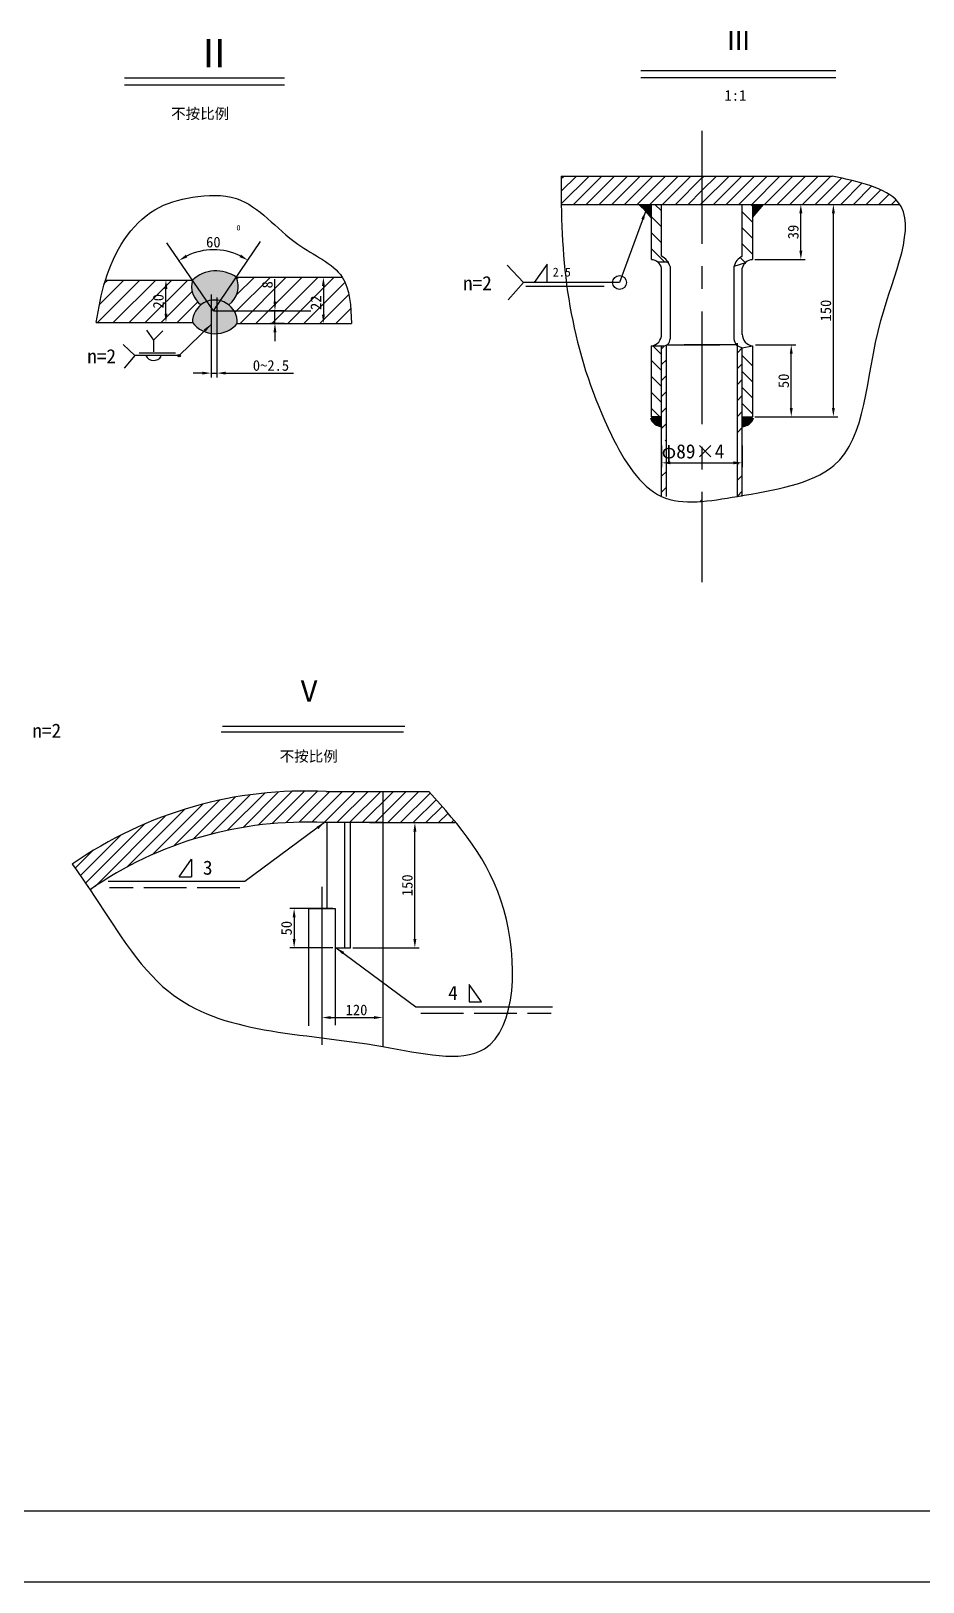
# Model space of a CAD drawing. Header units: millimetres. Extents: x -529 to 700, y -1082 to -202.
# Drawn here: x -255.3 to -4.3, y -1082.4 to -645.9 of the extents above; entities that cross this region are included whole.
import ezdxf

# ---------------------------------------------------------------- set-up
doc = ezdxf.new("R2010")
doc.units = ezdxf.units.MM
doc.linetypes.add('ACAD_ISO02W100', pattern=[15, 12, -3])
doc.linetypes.add('CENTER', pattern=[50.800000000000004, 31.75, -6.35, 6.35, -6.35])
doc.layers.get('0').update_dxf_attribs({"lineweight": 30})
for name, color, linetype in [('Defpoints1', 7, 'Continuous'), ('中心线', 10, 'CENTER'), ('剖面线', 180, 'Continuous'), ('定义点0', 7, 'Continuous'), ('尺寸线', 160, 'Continuous')]:
    doc.layers.add(name, color=color, linetype=linetype)
doc.layers.add('实线层', color=7, linetype='Continuous', lineweight=30)
doc.dimstyles.new('ISO-25', dxfattribs={"dimtxt": 2.5, "dimasz": 2.5, "dimexe": 1.25, "dimexo": 0.625, "dimtad": 1, "dimdsep": 46, "dimtxsty": 'Standard', "dimcen": 2.5, "dimadec": 0, "dimazin": 0, "dimtfac": 1, "dimtmove": 0, "dimatfit": 3, "dimfxl": 0, "dimarcsym": 0})
pattern_1 = [(45, (-599.5094098974523, 0.2629998708265463), (-1.789576225590127, 1.789576225590127), [])]
pattern_2 = [(45, (-599.5094098974523, 0.2629998708265463), (-2.245064030267288, 2.245064030267288), [])]

# ---------------------------------------------------------------- blocks, each defined once
blk = doc.blocks.new('*D2')
at = {"layer": 'Defpoints', "color": 0}
for p in [(-186.6179010228375, -728.182224369803), (-183.4929010228375, -724.5965845132786), (-183.3093893729964, -728.182224369803)]:
    blk.add_point(p, dxfattribs=at)
at = {"layer": '尺寸线', "color": 0, "lineweight": -2}
for p, q in [((-186.6179010228375, -722.0965845132786), (-186.6179010228375, -715.6799178466119)), ((-184.1179010228375, -724.5965845132786), (-187.8679010228375, -724.5965845132786)), ((-183.9343893729964, -728.182224369803), (-187.8679010228375, -728.182224369803)), ((-186.6179010228375, -728.182224369803), (-186.6179010228375, -724.5965845132786)), ((-186.6179010228375, -730.682224369803), (-186.6179010228375, -733.182224369803))]:
    blk.add_line(p, q, dxfattribs=at)
at = {"layer": '尺寸线', "color": 0}
for points in [[(-187.0345676895041, -722.0965845132786), (-186.2012343561708, -722.0965845132786), (-186.6179010228375, -724.5965845132786)], [(-187.0345676895041, -730.682224369803), (-186.2012343561708, -730.682224369803), (-186.6179010228375, -728.182224369803)]]:
    blk.add_solid(points, dxfattribs=at)
at = {"layer": '尺寸线', "color": 0, "lineweight": -3, "insert": (-188.7429010228374, -717.3049178466119), "char_height": 3, "attachment_point": 5, "rotation": 90}
blk.add_mtext('8', dxfattribs=at)
blk = doc.blocks.new('*D3')
at = {"layer": 'Defpoints', "color": 0}
for p in [(-218.5732257855644, -715.962109565837), (-217.2886524810564, -715.962109565837), (-219.4882110955129, -727.9188480026717)]:
    blk.add_point(p, dxfattribs=at)
at = {"layer": '尺寸线', "color": 0, "lineweight": -2}
for p, q in [((-217.9482257855644, -715.962109565837), (-216.0386524810564, -715.962109565837)), ((-217.2886524810564, -725.4188480026717), (-217.2886524810564, -718.462109565837)), ((-218.8632110955129, -727.9188480026717), (-216.0386524810564, -727.9188480026717))]:
    blk.add_line(p, q, dxfattribs=at)
at = {"layer": '尺寸线', "color": 0}
for points in [[(-217.705319147723, -718.462109565837), (-216.8719858143897, -718.462109565837), (-217.2886524810564, -715.962109565837)], [(-217.705319147723, -725.4188480026717), (-216.8719858143897, -725.4188480026717), (-217.2886524810564, -727.9188480026717)]]:
    blk.add_solid(points, dxfattribs=at)
at = {"layer": '尺寸线', "color": 0, "lineweight": -3, "insert": (-219.4136524810563, -721.9404787842543), "char_height": 3, "attachment_point": 5, "rotation": 90}
blk.add_mtext('20', dxfattribs=at)
blk = doc.blocks.new('*D4')
at = {"layer": 'Defpoints', "color": 0}
for p in [(-173.7668495362951, -715.1556239360327), (-173.5833378864539, -728.1822243698031), (-172.9786056774241, -728.1822243698031)]:
    blk.add_point(p, dxfattribs=at)
at = {"layer": '尺寸线', "color": 0, "lineweight": -2}
for p, q in [((-173.1418495362951, -715.1556239360327), (-171.7286056774241, -715.1556239360327)), ((-172.9786056774241, -717.6556239360327), (-172.9786056774241, -725.6822243698031)), ((-172.9583378864539, -728.1822243698031), (-171.7286056774241, -728.1822243698031))]:
    blk.add_line(p, q, dxfattribs=at)
at = {"layer": '尺寸线', "color": 0}
for points in [[(-173.3952723440907, -717.6556239360327), (-172.5619390107574, -717.6556239360327), (-172.9786056774241, -715.1556239360327)], [(-173.3952723440907, -725.6822243698031), (-172.5619390107574, -725.6822243698031), (-172.9786056774241, -728.1822243698031)]]:
    blk.add_solid(points, dxfattribs=at)
at = {"layer": '尺寸线', "color": 0, "lineweight": -3, "insert": (-175.103605677424, -722.3517160506716), "char_height": 3, "attachment_point": 5, "rotation": 90}
blk.add_mtext('22', dxfattribs=at)
blk = doc.blocks.new('*D5')
at = {"layer": 'Defpoints', "color": 0}
for p in [(-217.0753062233248, -705.5271073015165), (-190.6498059003638, -705.1603863590389), (-200.520761388343, -707.77002326938), (-203.8625540007495, -724.5965845132787), (-203.8625540007495, -724.5965845132787)]:
    blk.add_point(p, dxfattribs=at)
at = {"layer": '尺寸线', "color": 0, "lineweight": -2}
blk.add_arc((-203.8625540007495, -724.5965845132787), 17.15519574819848, 64.149123787816, 116.3600658154438, dxfattribs=at)
at = {"layer": '尺寸线', "color": 0}
for points in [[(-211.2679297485503, -709.5840308841204), (-211.6913617842701, -708.8662915473338), (-213.6328637767695, -710.4954573228865)], [(-196.1738491979051, -708.7973387540507), (-196.5908860218206, -709.5188127535426), (-194.2179456113869, -710.409186225543)]]:
    blk.add_solid(points, dxfattribs=at)
at = {"layer": '尺寸线', "color": 0, "lineweight": -3, "insert": (-203.9482256069349, -705.3165791070361), "char_height": 3, "attachment_point": 5, "rotation": 0.2545948016297699}
blk.add_mtext('60', dxfattribs=at)
blk = doc.blocks.new('*D6')
at = {"layer": 'Defpoints', "color": 0}
for p in [(-204.5965964779244, -733.5812417054441), (-202.9450039959237, -733.5812417054441), (-202.9450039959237, -742.1624281518975)]:
    blk.add_point(p, dxfattribs=at)
at = {"layer": '尺寸线', "color": 0, "lineweight": -2}
for p, q in [((-204.5965964779244, -734.2062417054441), (-204.5965964779244, -743.4124281518975)), ((-202.9450039959237, -734.2062417054441), (-202.9450039959237, -743.4124281518975)), ((-207.0965964779244, -742.1624281518975), (-209.5965964779244, -742.1624281518975)), ((-204.5965964779244, -742.1624281518975), (-202.9450039959237, -742.1624281518975)), ((-200.4450039959237, -742.1624281518975), (-181.3616706625903, -742.1624281518975))]:
    blk.add_line(p, q, dxfattribs=at)
at = {"layer": '尺寸线', "color": 0}
for points in [[(-207.0965964779244, -741.7457614852309), (-207.0965964779244, -742.5790948185642), (-204.5965964779244, -742.1624281518975)], [(-200.4450039959237, -741.7457614852309), (-200.4450039959237, -742.5790948185642), (-202.9450039959237, -742.1624281518975)]]:
    blk.add_solid(points, dxfattribs=at)
at = {"layer": '尺寸线', "color": 0, "lineweight": -3, "insert": (-187.7366706625903, -740.0374281518975), "char_height": 3, "attachment_point": 5}
blk.add_mtext('0~2.5', dxfattribs=at)
blk = doc.blocks.new('*D7')
at = {"layer": 'Defpoints', "color": 0}
for p in [(-52.20485442075727, -694.6701544665455), (-38.63681075544807, -694.6701544665455), (-52.20485442075727, -710.2139144344305)]:
    blk.add_point(p, dxfattribs=at)
at = {"layer": '尺寸线', "color": 0, "lineweight": -2}
for p, q in [((-51.57985442075727, -694.6701544665455), (-37.38681075544807, -694.6701544665455)), ((-38.63681075544807, -707.7139144344305), (-38.63681075544807, -697.1701544665455)), ((-51.57985442075727, -710.2139144344305), (-37.38681075544807, -710.2139144344305))]:
    blk.add_line(p, q, dxfattribs=at)
at = {"layer": '尺寸线', "color": 0}
for points in [[(-39.05347742211473, -697.1701544665455), (-38.2201440887814, -697.1701544665455), (-38.63681075544807, -694.6701544665455)], [(-39.05347742211473, -707.7139144344305), (-38.2201440887814, -707.7139144344305), (-38.63681075544807, -710.2139144344305)]]:
    blk.add_solid(points, dxfattribs=at)
at = {"layer": '尺寸线', "color": 0, "lineweight": -3, "insert": (-40.76181075544795, -702.442034450488), "char_height": 3, "attachment_point": 5, "rotation": 90}
blk.add_mtext('39', dxfattribs=at)
blk = doc.blocks.new('*D8')
at = {"layer": 'Defpoints', "color": 0}
for p in [(-51.98096190318461, -734.23381004849), (-41.34156504551103, -734.23381004849), (-52.20485442075727, -754.4538466507188)]:
    blk.add_point(p, dxfattribs=at)
at = {"layer": '尺寸线', "color": 0, "lineweight": -2}
for p, q in [((-51.35596190318461, -734.23381004849), (-40.09156504551103, -734.23381004849)), ((-41.34156504551103, -751.9538466507188), (-41.34156504551103, -736.73381004849)), ((-51.57985442075727, -754.4538466507188), (-40.09156504551104, -754.4538466507188))]:
    blk.add_line(p, q, dxfattribs=at)
at = {"layer": '尺寸线', "color": 0}
for points in [[(-41.7582317121777, -736.73381004849), (-40.92489837884437, -736.73381004849), (-41.34156504551103, -734.23381004849)], [(-41.7582317121777, -751.9538466507188), (-40.92489837884437, -751.9538466507188), (-41.34156504551104, -754.4538466507188)]]:
    blk.add_solid(points, dxfattribs=at)
at = {"layer": '尺寸线', "color": 0, "lineweight": -3, "insert": (-43.46656504551091, -744.3438283496043), "char_height": 3, "attachment_point": 5, "rotation": 90}
blk.add_mtext('50', dxfattribs=at)
blk = doc.blocks.new('*D9')
at = {"layer": 'Defpoints', "color": 0}
for p in [(-33.73543215737348, -694.6701544665453), (-29.48266777304536, -694.6701544665453), (-40.84336761064293, -754.4538466507189)]:
    blk.add_point(p, dxfattribs=at)
at = {"layer": '尺寸线', "color": 0, "lineweight": -2}
for p, q in [((-33.11043215737348, -694.6701544665453), (-28.23266777304536, -694.6701544665453)), ((-29.48266777304538, -751.9538466507189), (-29.48266777304537, -697.1701544665453)), ((-40.21836761064293, -754.4538466507189), (-28.23266777304538, -754.4538466507189))]:
    blk.add_line(p, q, dxfattribs=at)
at = {"layer": '尺寸线', "color": 0}
for points in [[(-29.89933443971204, -697.1701544665453), (-29.0660011063787, -697.1701544665453), (-29.48266777304536, -694.6701544665453)], [(-29.89933443971205, -751.9538466507189), (-29.06600110637871, -751.9538466507189), (-29.48266777304538, -754.4538466507189)]]:
    blk.add_solid(points, dxfattribs=at)
at = {"layer": '尺寸线', "color": 0, "lineweight": -3, "insert": (-31.60766777304525, -724.5620005586321), "char_height": 3, "attachment_point": 5, "rotation": 90}
blk.add_mtext('150', dxfattribs=at)
blk = doc.blocks.new('*D10')
at = {"layer": 'Defpoints', "color": 0}
for p in [(-77.82697415869603, -761.9382726161584), (-55.1091711287101, -761.9382726161584), (-55.1091711287101, -767.4159503658873)]:
    blk.add_point(p, dxfattribs=at)
at = {"layer": '尺寸线', "color": 0, "lineweight": -2}
for p, q in [((-77.82697415869603, -762.5632726161584), (-77.82697415869603, -768.6659503658873)), ((-55.1091711287101, -762.5632726161584), (-55.1091711287101, -768.6659503658873)), ((-75.32697415869603, -767.4159503658873), (-57.6091711287101, -767.4159503658873))]:
    blk.add_line(p, q, dxfattribs=at)
at = {"layer": '尺寸线', "color": 0}
for points in [[(-75.32697415869603, -766.9992836992207), (-75.32697415869603, -767.8326170325539), (-77.82697415869603, -767.4159503658873)], [(-57.6091711287101, -766.9992836992207), (-57.6091711287101, -767.8326170325539), (-55.1091711287101, -767.4159503658873)]]:
    blk.add_solid(points, dxfattribs=at)
blk = doc.blocks.new('*D18')
at = {"layer": 'Defpoints', "color": 0}
for p in [(-156.2738743079088, -893.1091711672178), (-173.3934536713435, -909.0085449981715), (-156.2738743079088, -923.5338588327606)]:
    blk.add_point(p, dxfattribs=at)
at = {"layer": '尺寸线', "color": 0, "lineweight": -2}
for p, q in [((-156.2738743079088, -893.7341711672178), (-156.2738743079088, -924.7838588327606)), ((-173.3934536713435, -909.6335449981715), (-173.3934536713435, -924.7838588327606)), ((-170.8934536713435, -923.5338588327606), (-158.7738743079088, -923.5338588327606))]:
    blk.add_line(p, q, dxfattribs=at)
at = {"layer": '尺寸线', "color": 0}
for points in [[(-170.8934536713435, -923.117192166094), (-170.8934536713435, -923.9505254994273), (-173.3934536713435, -923.5338588327606)], [(-158.7738743079088, -923.117192166094), (-158.7738743079088, -923.9505254994273), (-156.2738743079088, -923.5338588327606)]]:
    blk.add_solid(points, dxfattribs=at)
at = {"layer": '尺寸线', "color": 0, "lineweight": -3, "insert": (-163.6668345899581, -921.4088588327606), "char_height": 3, "attachment_point": 5}
blk.add_mtext('120', dxfattribs=at)
blk = doc.blocks.new('*D19')
at = {"layer": 'Defpoints', "color": 0}
for p in [(-160.6016356460732, -868.6803807995085), (-147.2443614842441, -868.6803807995085), (-165.3562875765991, -903.9187323774269)]:
    blk.add_point(p, dxfattribs=at)
at = {"layer": '尺寸线', "color": 0, "lineweight": -2}
for p, q in [((-159.9766356460732, -868.6803807995085), (-145.9943614842441, -868.6803807995085)), ((-147.2443614842441, -901.4187323774269), (-147.2443614842441, -871.1803807995085)), ((-164.7312875765991, -903.9187323774269), (-145.9943614842441, -903.9187323774269))]:
    blk.add_line(p, q, dxfattribs=at)
at = {"layer": '尺寸线', "color": 0}
for points in [[(-147.6610281509107, -871.1803807995085), (-146.8276948175774, -871.1803807995085), (-147.2443614842441, -868.6803807995085)], [(-147.6610281509107, -901.4187323774269), (-146.8276948175774, -901.4187323774269), (-147.2443614842441, -903.9187323774269)]]:
    blk.add_solid(points, dxfattribs=at)
at = {"layer": '尺寸线', "color": 0, "lineweight": -3, "insert": (-149.3693614842439, -886.2995565884677), "char_height": 3, "attachment_point": 5, "rotation": 90}
blk.add_mtext('150', dxfattribs=at)
blk = doc.blocks.new('*D20')
at = {"layer": 'Defpoints', "color": 0}
for p in [(-169.6578685452162, -892.8342492555299), (-181.2229614899259, -903.9187323774269), (-169.6578685452162, -903.9187323774269)]:
    blk.add_point(p, dxfattribs=at)
at = {"layer": '尺寸线', "color": 0, "lineweight": -2}
for p, q in [((-170.2828685452162, -892.8342492555299), (-182.4729614899259, -892.8342492555299)), ((-181.2229614899259, -895.3342492555299), (-181.2229614899259, -901.4187323774269)), ((-170.2828685452162, -903.9187323774269), (-182.4729614899259, -903.9187323774269))]:
    blk.add_line(p, q, dxfattribs=at)
at = {"layer": '尺寸线', "color": 0}
for points in [[(-181.6396281565926, -895.3342492555299), (-180.8062948232593, -895.3342492555299), (-181.2229614899259, -892.8342492555299)], [(-181.6396281565926, -901.4187323774269), (-180.8062948232593, -901.4187323774269), (-181.2229614899259, -903.9187323774269)]]:
    blk.add_solid(points, dxfattribs=at)
at = {"layer": '尺寸线', "color": 0, "lineweight": -3, "insert": (-183.3479614899258, -898.3764908164784), "char_height": 3, "attachment_point": 5, "rotation": 90}
blk.add_mtext('50', dxfattribs=at)

msp = doc.modelspace()

# ---------------------------------------------------------------- hatches: boundary and pattern name
at = {"lineweight": -3}
h = msp.add_hatch(dxfattribs=at)
h.set_pattern_fill('ANSI31', color=256, scale=0.79711589578898, style=0)
h.set_pattern_definition(pattern_1)
edge = h.paths.add_edge_path()
edge.add_line((-66.46807264370298, -686.6989955086556), (-106.0548678927533, -686.6989955086556))
edge.add_spline(control_points=[(-106.0548678927532, -686.6989955086556), (-106.0697029697622, -689.3597045055432), (-106.0845380467711, -692.0204135024308), (-106.0548678927532, -694.6701544665451)], knot_values=[0, 0, 0, 0, 19.99999999999952, 19.99999999999952, 19.99999999999952, 20], degree=3, periodic=0)
edge.add_line((-106.0548678927532, -694.6701544665453), (-66.46807264370307, -694.6701544665453))
edge.add_line((-66.46807264370307, -694.6701544665453), (-66.46807264370298, -686.6989955086556))
h = msp.add_hatch(dxfattribs=at)
h.set_pattern_fill('ANSI31', color=256, scale=0.79711589578898, style=0)
h.set_pattern_definition(pattern_1)
edge = h.paths.add_edge_path()
edge.add_spline(control_points=[(-10.8040239349811, -694.6701544665843), (-10.96280990131342, -694.4315521798025), (-14.18988491694665, -690.0842588813003), (-22.21541405937847, -688.3453337856239), (-29.81363427769679, -686.6989955086556)], knot_values=[557.0908089073583, 557.0908089073583, 557.0908089073583, 557.0908089073583, 559.8950752838148, 609.7593123187552, 609.7593123187552, 609.7593123187552, 609.7593123187552], degree=3, periodic=0)
edge.add_line((-29.81363427769671, -686.6989955086556), (-66.46807264370307, -686.6989955086556))
edge.add_line((-66.46807264370307, -686.6989955086556), (-66.46807264370307, -694.6701544665453))
edge.add_line((-66.46807264370307, -694.6701544665453), (-10.80402393501103, -694.6701544665453))
at = {"lineweight": 30}
h = msp.add_hatch(color=0, dxfattribs=at)
h.paths.add_polyline_path([(-197.4713376522381, -715.1556239360326, 0.3461243868689069), (-209.8601094584628, -715.962109565837, 0.3080919598568093), (-207.4369808492419, -722.9388840640013, -0.3457313816916703), (-199.6190330069788, -722.943876651721, 0.3453005930291076)])
h.paths.add_polyline_path([(-209.8601094584628, -727.9188480026717, 0.4793774377568568), (-197.2077442192651, -728.182224369803, 1.021033011273832)])
for points in [[(-77.82697415869603, -757.2399844582163), (-77.82697415869603, -754.4538466507188), (-80.73129086664886, -754.4538466507188), (-80.73129086664886, -755.3137913464764, 0.2671646582114647)], [(-55.1091711287101, -757.2399844582163), (-55.1091711287101, -754.4538466507188), (-52.20485442075727, -754.4538466507188), (-52.20485442075727, -755.3137913464764, -0.2671646582114647)]]:
    msp.add_hatch(color=0, dxfattribs=at).paths.add_polyline_path(points)
at = {"lineweight": -3}
h = msp.add_hatch(dxfattribs=at)
h.set_pattern_fill('ANSI31', color=256, scale=0.79711589578898, style=0)
h.set_pattern_definition([(45, (-377.3037761231827, -629.4017751117634), (-1.789576225590127, 1.789576225590127), [])])
edge = h.paths.add_edge_path()
edge.add_line((-156.2738743079088, -859.9150153926006), (-172.2161922236884, -859.9150153926006))
edge.add_arc((-177.9812192621212, -974.8313354504392), 115.0608367446954, 87.12804036790509, 124.8067334081597)
edge.add_spline(control_points=[(-243.659102999563, -880.356938177101), (-241.9037920118872, -882.710586086968), (-240.1484810242113, -885.0642339968349), (-238.6540834576345, -887.5564119977748)], knot_values=[0, 0, 0, 0, 21.99999999999992, 21.99999999999992, 21.99999999999992, 22.00000000000005], degree=3, periodic=0)
edge.add_arc((-177.9812192621213, -974.8313354504392), 106.2925618910166, 87.12804036790499, 124.80673340815969, ccw=False)
edge.add_line((-172.6555193052742, -868.6722772720377), (-156.2738743079088, -868.6832902462794))
edge.add_line((-156.2738743079088, -868.6832902462794), (-156.2738743079088, -859.9150153926006))
edge = h.paths.add_edge_path()
edge.add_spline(control_points=[(-135.9268269238076, -868.6832902462794), (-138.3031503642756, -865.7387636896322), (-140.8087178203037, -862.8268895411163), (-143.3142852763317, -859.9150153926006)], knot_values=[641.3056469790433, 641.3056469790433, 641.3056469790433, 641.3056469790433, 668.541117590268, 668.541117590268, 668.541117590268, 668.541117590268], degree=3, periodic=0)
edge.add_line((-143.3142852763317, -859.9150153926006), (-156.2738743079088, -859.9150153926006))
edge.add_line((-156.2738743079088, -859.9150153926006), (-156.2738743079088, -868.6832902462794))
edge.add_line((-156.2738743079088, -868.6832902462794), (-135.9268269238076, -868.6832902462795))
at = {"layer": '定义点0'}
for points in [[(-80.73129086664892, -694.6701544665453), (-83.82722265202244, -694.6701544665453), (-80.7312908666488, -698.3997730857619)], [(-52.20485442075721, -694.6701544665453), (-49.10892263538369, -694.6701544665453), (-52.20485442075733, -698.3997730857619)]]:
    msp.add_hatch(color=256, dxfattribs=at).paths.add_polyline_path(points)
h = msp.add_hatch(dxfattribs=at)
h.set_pattern_fill('ANSI31', color=256, style=0)
h.set_pattern_definition(pattern_2)
edge = h.paths.add_edge_path()
edge.add_spline(control_points=[(-165.0496504386101, -728.182224369803), (-165.2524595908277, -723.3789951294845), (-165.4552687430453, -718.5757658891661), (-167.6855600352007, -715.1556239360328)], knot_values=[96.99923300188614, 96.99923300188614, 96.99923300188614, 96.99923300188614, 110.2898439081798, 110.2898439081798, 110.2898439081798, 110.2898439081803], degree=3, periodic=0)
edge.add_line((-167.6855600352006, -715.1556239360328), (-197.4445789964346, -715.1556239360328))
edge.add_line((-197.4445789964346, -715.1556239360328), (-197.4611855043082, -715.1800524179223))
edge.add_arc((-203.5116116953465, -717.6802042320404), 6.5466339585194, -53.51642051370487, 22.4513499208378, ccw=False)
edge.add_arc((-203.5311855683801, -727.9188480026716), 6.328923890082745, -2.3850362969200205, 51.819663059855884, ccw=False)
edge.add_line((-197.2077442192651, -728.182224369803), (-165.0496504386101, -728.182224369803))
h.paths.add_polyline_path([(-193.4929010228374, -720.2215845132786), (-193.4929010228374, -714.3882511799452), (-185.9929010228374, -714.3882511799452), (-185.9929010228374, -720.2215845132786)], flags=9)
h.paths.add_polyline_path([(-179.853605677424, -727.7683827173381), (-179.853605677424, -716.9350493840047), (-172.353605677424, -716.9350493840047), (-172.353605677424, -727.7683827173381)], flags=24)
h = msp.add_hatch(dxfattribs=at)
h.set_pattern_fill('ANSI31', color=256, style=0)
h.set_pattern_definition(pattern_2)
edge = h.paths.add_edge_path()
edge.add_line((-209.8601094584628, -715.962109565837), (-234.3252817648869, -715.9621095658371))
edge.add_spline(control_points=[(-234.3252817648869, -715.962109565837), (-235.5569751183874, -719.9467330753835), (-236.2257017461452, -723.9327905390276), (-236.894428373903, -727.9188480026717)], knot_values=[0, 7.283063041541027e-14, 7.283063041541027e-14, 7.283063041541027e-14, 12.22964056485307, 12.22964056485307, 12.22964056485307, 12.22964056485307], degree=3, periodic=0)
edge.add_line((-236.894428373903, -727.9188480026718), (-209.8601094584628, -727.9188480026717))
edge.add_arc((-203.5311855683801, -727.9188480026718), 6.328923890082744, 128.107158102916, 179.999999999999, ccw=False)
edge.add_arc((-203.5246411651989, -717.6708953172537), 6.561867663950279, 164.9055199574651, 233.40009835842778, ccw=False)
h.paths.add_polyline_path([(-224.1636524810563, -726.9404787842543), (-224.1636524810563, -716.9404787842543), (-216.6636524810563, -716.9404787842543), (-216.6636524810563, -726.9404787842543)], flags=24)

# ---------------------------------------------------------------- linework, layer by layer
at = {"color": 0, "lineweight": -3}
for p, q in [((-228.9679972085674, -659.0309127041719), (-183.9272025838314, -659.0309127041719)), ((-83.6546035605574, -656.9602387969369), (-28.80898652253398, -656.9602387969369)), ((-83.6546035605574, -658.9530285364094), (-28.80898652253398, -658.9530285364094)), ((-228.9679972085674, -661.0237024436444), (-183.9272025838314, -661.0237024436444))]:
    msp.add_line(p, q, dxfattribs=at)
at = {"color": 0, "lineweight": 30}
for p, q in [((-106.0548678927532, -686.6989955086556), (-29.81363427769679, -686.6989955086556)), ((-106.0548678927532, -694.6701544665453), (-10.80402393500714, -694.6701544665453)), ((-80.73129086664886, -694.6701544665453), (-80.73129086664886, -710.2139144344305)), ((-77.82697415869603, -709.2869373491233), (-77.82697415869603, -694.6701544665453)), ((-55.1091711287101, -709.2869373491233), (-55.1091711287101, -694.6701544665453)), ((-52.20485442075727, -694.6701544665453), (-52.20485442075727, -710.2139144344305)), ((-197.4713376522381, -715.1556239360327), (-167.6855600352009, -715.1556239360327)), ((-110.0143879321783, -716.6775861173619), (-110.0143879321783, -711.5143636304897)), ((-77.82697415869603, -731.3237259122845), (-77.82697415869603, -712.6516843375376)), ((-75.45141268771732, -712.2067041739028), (-75.45141268771732, -732.5331595165219)), ((-57.48473259968881, -712.2067041739028), (-57.48473259968881, -732.5331595165219)), ((-55.10917112871009, -731.3237259122845), (-55.10917112871009, -712.6516843375376)), ((-234.3252817648869, -715.962109565837), (-209.8601094584628, -715.962109565837)), ((-236.8944283739029, -727.9188480026717), (-209.8601094584628, -727.9188480026717)), ((-203.8625540007495, -724.5965845132786), (-176.5195036729627, -724.5965845132786)), ((-80.73129086664886, -734.5259492559944), (-80.73129086664886, -754.4538466507188)), ((-77.82697415869603, -734.5259492559943), (-77.44420242718974, -734.5259492559944)), ((-77.82697415869603, -776.8667800471935), (-77.82697415869603, -734.5259492559944)), ((-76.43202134106531, -776.8667800471935), (-76.43202134106531, -734.2497550992491)), ((-76.43202134106531, -734.2497550992491), (-61.44180405831469, -734.2497550992491)), ((-56.50412394634083, -734.2497550992491), (-71.49434122909145, -734.2497550992491)), ((-56.50412394634083, -776.8667800471935), (-56.50412394634083, -733.7338743833213)), ((-55.1091711287101, -776.8667800471935), (-55.10917112871009, -735.0232586127855)), ((-52.20485442075727, -734.5259492559944), (-52.20485442075727, -754.4538466507188)), ((-77.82697415869603, -754.4538466507188), (-80.73129086664886, -754.4538466507188)), ((-77.82697415869603, -754.4538466507188), (-80.73129086664886, -754.4538466507188)), ((-55.1091711287101, -754.4538466507188), (-52.20485442075727, -754.4538466507188))]:
    msp.add_line(p, q, dxfattribs=at)
at = {"lineweight": -3}
for p, q in [((-201.3806607768904, -841.5098112161959), (-150.0525997665307, -841.5098112161959)), ((-201.7902086085987, -843.0742912996436), (-150.4621475982391, -843.0742912996436))]:
    msp.add_line(p, q, dxfattribs=at)
at = {"lineweight": 30}
for p, q in [((-172.2161922236884, -859.9150153926007), (-156.2738743079088, -859.9150153926007)), ((-156.2738743079088, -859.9150153926007), (-156.2738743079088, -868.6832902462794)), ((-156.2738743079088, -859.9150153926007), (-143.3142852763317, -859.9150153926007)), ((-156.2738743079088, -868.6832902462794), (-172.6555193052742, -868.6722772720377)), ((-171.9218593067603, -892.8342492555299), (-171.9218593067603, -868.6727704934856)), ((-166.950519368177, -903.9187323774269), (-166.950519368177, -868.6761126022116)), ((-165.3562875765991, -903.9187323774269), (-165.3562875765991, -868.6771843647641)), ((-156.2738743079088, -868.6832902462794), (-156.2738743079088, -931.6741965804129)), ((-156.2738743079088, -868.6832902462794), (-135.9268269238076, -868.6832902462794)), ((-177.1290387974708, -925.8614846799577), (-177.1290387974708, -892.8342492555299)), ((-177.1290387974708, -892.8342492555299), (-169.6578685452162, -892.8342492555299)), ((-169.6578685452162, -892.8342492555299), (-169.6578685452162, -925.6352707386945)), ((-169.6578685452162, -903.9187323774269), (-165.3562875765991, -903.9187323774269)), ((-508.6274710329726, -1062.382424310635), (680.3725289670288, -1062.382424310635))]:
    msp.add_line(p, q, dxfattribs=at)
at = {"color": 0, "lineweight": 30}
msp.add_circle((-89.64856446868066, -716.6775861173619), 1.945722961996016, dxfattribs=at)
for centre, radius, start, end in [((-80.85769085226438, -713.3560170696622), 3.111483291649808, 13.08319240461258, 86.17550546749072), ((-79.7606283130418, -713.286462076542), 4.442433616144726, 14.06694861217865, 64.1975805990822), ((-53.17551697436433, -713.286462076542), 4.442433616144726, 115.8024194009178, 165.9330513878214), ((-52.07845443514175, -713.3560170696622), 3.111483291649808, 93.82449453250928, 166.9168075953874), ((-203.1529982232348, -723.4350605777156), 10.04143107070195, 55.54062217486019, 131.9085609781144), ((-203.5116116953465, -717.6802042320404), 6.546633958519371, 306.4835794862944, 22.68287447782099), ((-203.5246411651991, -717.6708953172537), 6.561867663950234, 164.905519957465, 233.4000983584278), ((-203.5311855683801, -727.9188480026717), 6.328923890082738, 357.6149637030809, 180), ((-203.4281376717373, -722.9685191646795), 8.116404171151775, 217.5834657350651, 320.0314979680157), ((-81.12934246933496, -731.2467548542415), 3.303265203232766, 276.9211021940561, 1.33519886641796), ((-77.45526776217748, -732.5302217455054), 2.003857227932722, 264.8371571418228, 359.9160010312257), ((-54.60813729761306, -732.1670752659908), 2.8997962360158, 187.2526481753981, 260.0503651894108), ((-51.80680281807118, -731.2467548542415), 3.303265203232766, 178.664801133582, 263.0788978059439), ((-77.60534515113272, -753.7531489428143), 3.493871967955001, 196.5089565658351, 268.3990624390423), ((-55.33080013627341, -753.7531489428143), 3.493871967955001, 271.6009375609578, 343.4910434341649)]:
    msp.add_arc(centre, radius, start, end, dxfattribs=at)
at = {"lineweight": 30}
for radius in [115.0608367446954, 106.2925618910166]:
    msp.add_arc((-177.9812192621212, -974.8313354504392), radius, 87.12804036790509, 124.8067334081597, dxfattribs=at)
at = {"layer": 'Defpoints1', "lineweight": -3}
msp.add_line((-528.6274710329726, -1082.382424310635), (700.3725289670288, -1082.382424310635), dxfattribs=at)
at = {"layer": '中心线', "color": 1, "linetype": 'CENTER'}
msp.add_line((-66.46807264370307, -674.0025147830163), (-66.46807264370307, -800.9611451005663), dxfattribs=at)
at = {"layer": '中心线', "linetype": 'CENTER'}
msp.add_line((-173.3934536713435, -886.7264707260683), (-173.3934536713435, -931.2906192702746), dxfattribs=at)
at = {"layer": '剖面线'}
for points in [[(-106.0548678927532, -686.6989955086556), (-106.0548678927532, -694.6701544665453), (-91.88959300626453, -759.6500541707013), (-77.82697415869603, -776.8667800471935), (-56.50412394634083, -776.8667800471935), (-29.34218766353987, -768.1241253149869), (-16.09062090089304, -727.3426656011984), (-11.32005587701505, -693.9760145995425), (-29.81363427769679, -686.6989955086556)], [(-236.894428373903, -727.9188480026717), (-234.3252817648869, -715.962109565837), (-220.3784911873262, -696.1757291668736), (-209.8601094584628, -692.6918813930452), (-197.4713376522381, -693.0586023355223), (-180.1897119366464, -705.8938282439937), (-167.6855600352009, -715.1556239360326), (-165.0496504386101, -728.182224369803)], [(-243.659102999563, -880.356938177101), (-238.6540834576344, -887.556411997775), (-216.605543202884, -916.1418772144972), (-156.2738743079088, -931.6741965804164), (-127.6948497101492, -932.3171819814422), (-122.2169423293865, -893.1610990924124), (-143.3142852763317, -859.9150153926006)]]:
    msp.add_spline(points, degree=3, dxfattribs=at)
at = {"layer": '定义点0'}
for p, q in [((-82.09696618649525, -696.7545662615137), (-84.18137798146358, -694.6701544665455)), ((-80.7312908666488, -698.3997730857618), (-83.82722265202237, -694.6701544665455)), ((-77.8269741586962, -701.0245582893128), (-80.7312908666488, -698.1202415813602)), ((-77.82697415869609, -696.5344302287782), (-79.69124992092918, -694.6701544665451)), ((-52.20485442075727, -699.7059096640442), (-55.10917112871016, -696.8015929560913)), ((-52.20485442075744, -695.2157816035095), (-52.7504815577214, -694.6701544665455)), ((-52.20485442075733, -698.3997730857618), (-49.10892263538376, -694.6701544665455)), ((-77.82697415869598, -705.5146863498476), (-80.73129086664886, -702.6103696418947)), ((-52.20485442075728, -704.1960377245788), (-55.10917112871016, -701.2917210166258)), ((-76.96147938476638, -710.8703091843116), (-80.73129086664886, -707.100497702429)), ((-52.20485442075727, -708.6861657851134), (-55.10917112871027, -705.7818490771604)), ((-54.25178220118261, -711.1293660652227), (-55.72954166405839, -709.6516066023469)), ((-77.8269741586962, -736.9455827735894), (-80.32257206486133, -734.4499848674243)), ((-77.82697415869578, -735.2904213400982), (-77.0159400380962, -734.4793872194987)), ((-56.50412394634074, -736.4182114304162), (-55.10917112871017, -735.0232586127856)), ((-52.20485442075733, -740.1170622088553), (-55.10917112871016, -737.2127455009024)), ((-77.82697415869609, -741.435710834124), (-80.7312908666488, -738.5313941261713)), ((-77.82697415869573, -739.7805494006329), (-76.43202134106532, -738.3855965830027)), ((-56.50412394634074, -740.9083394909508), (-55.10917112871017, -739.5133866733202)), ((-52.32214673679061, -744.4898979533566), (-55.10917112871016, -741.7028735614372)), ((-79.26291509999805, -744.4898979533566), (-80.7312908666488, -743.0215221867059)), ((-77.82697415869609, -745.9258388946586), (-79.26291509999805, -744.4898979533566)), ((-77.82697415869582, -744.2706774611675), (-76.43202134106532, -742.875724643537)), ((-56.50412394634074, -745.3984675514853), (-55.10917112871024, -744.0035147338548)), ((-52.20485442075728, -749.0973183299246), (-55.10917112871005, -746.1930016219718)), ((-52.20485442075727, -744.6071902693902), (-52.32214673679061, -744.4898979533566)), ((-77.8269741586962, -750.4159669551931), (-80.73129086664885, -747.5116502472404)), ((-77.82697415869582, -748.760805521702), (-76.43202134106531, -747.3658527040714)), ((-56.50412394634073, -749.8885956120198), (-55.10917112871024, -748.4936427943893)), ((-52.20485442075727, -753.5874463904591), (-55.10917112871005, -750.6831296825063)), ((-77.8269741586962, -754.9060950157277), (-80.73129086664885, -752.001778307775)), ((-77.82697415869589, -753.2509335822366), (-76.43202134106532, -751.8559807646061)), ((-56.5041239463407, -754.3787236725544), (-55.10917112871013, -752.9837708549239)), ((-77.82697415869578, -757.7410616427712), (-76.43202134106532, -756.3461088251408)), ((-56.5041239463407, -758.868851733089), (-55.10917112871009, -757.4738989154583)), ((-76.78676091924613, -761.1909764638561), (-76.43202134106532, -760.8362368856755)), ((-56.50412394634085, -767.8491078541583), (-55.95406198800826, -767.2990458958257)), ((-77.82697415869585, -771.2114458243749), (-76.43202134106531, -769.8164930067443)), ((-56.50412394634074, -772.3392359146928), (-55.10917112871005, -770.9442830970621)), ((-77.82697415869582, -775.7015738849095), (-76.43202134106531, -774.306621067279)), ((-56.50412394634074, -776.8293639752274), (-55.10917112871013, -775.4344111575967)), ((-66.97535346192913, -778.3203373697465), (-66.46807264370315, -777.8130565515205))]:
    msp.add_line(p, q, dxfattribs=at)
at = {"layer": '定义点0', "color": 5}
for p in [(-210.1081758549781, -879.0000048585058), (-213.5998793279766, -883.884395361631)]:
    msp.add_line(p, (-210.1081758549781, -883.8843953616312), dxfattribs=at)
at = {"layer": '实线层'}
for p, q in [((-78.98617152751194, -710.8703091843117), (-75.78627248043188, -710.8703091843117)), ((-54.25178220118266, -711.1293660652227), (-57.48473259968887, -712.2067041739027)), ((-80.7312908666488, -734.5259492559944), (-77.82697415869598, -734.5259492559944)), ((-55.10917112871005, -735.0232586127855), (-52.20485442075733, -734.5259492559944))]:
    msp.add_line(p, q, dxfattribs=at)
at = {"layer": '尺寸线', "lineweight": -3}
for p, q in [((-203.8625540007495, -724.5965845132786), (-217.0753062233248, -705.5271073015165)), ((-203.8625540007495, -724.5965845132786), (-190.6498059003638, -705.1603863590389)), ((-116.7016723256722, -716.6775861173619), (-121.2611853490065, -711.8180835718283)), ((-116.7016723256722, -716.6775861173619), (-120.9572191881808, -721.5370910223071)), ((-116.0212304900477, -717.7213700961158), (-94.01410907965948, -717.7213700961158)), ((-222.7641261465019, -730.0973962910266), (-220.7455144870085, -732.8478021799007)), ((-220.7455144870085, -732.8478021799007), (-218.1763678779924, -730.2807555825598)), ((-220.7455144870085, -732.8478021799007), (-220.7455144870085, -736.1482883027851)), ((-226.0673152326929, -737.2484511302171), (-229.3705043188847, -734.1313242988655)), ((-226.0673152326929, -737.2484511302171), (-229.0034810192024, -740.7322965446342)), ((-224.7830826472191, -736.4121280290127), (-214.6047887177302, -736.4121280290127)), ((-213.5998793279766, -883.884395361631), (-210.1081758549781, -879.0000048585058)), ((-131.9561132780782, -914.2464599638948), (-131.9561132780782, -919.1308504670201)), ((-128.4644098050797, -919.1308504670201), (-131.9561132780782, -914.2464599638948)), ((-131.9561132780782, -919.1308504670201), (-128.4644098050797, -919.1308504670201))]:
    msp.add_line(p, q, dxfattribs=at)
at = {"layer": '尺寸线', "color": 0, "lineweight": -3}
for p, q in [((-110.0143879321783, -711.5143636304897), (-113.6619983508458, -716.6775861173619)), ((-204.5965964779244, -720.0125762714297), (-204.5965964779244, -736.5150092452623)), ((-202.9450039959237, -720.9293774479173), (-202.9450039959237, -736.6983685367954)), ((-197.2077442192652, -728.182224369803), (-165.0496504386101, -728.182224369803))]:
    msp.add_line(p, q, dxfattribs=at)
at = {"layer": '尺寸线', "linetype": 'ACAD_ISO02W100', "lineweight": -3}
for p, q in [((-196.4905256578565, -887.0243605339722), (-233.1534269075123, -887.0243605339722)), ((-145.5737634751998, -922.2708156393612), (-108.910862225544, -922.2708156393612))]:
    msp.add_line(p, q, dxfattribs=at)
at = {"layer": '尺寸线', "color": 0, "lineweight": -3}
msp.add_circle((-213.5886054872926, -737.2484511302171), 0.3484487120056471, dxfattribs=at)
at = {"layer": '尺寸线', "lineweight": -3}
msp.add_arc((-220.7455144870085, -736.1482883027851), 2.46164687077121, 206.5463392677388, 329.0569016131244, dxfattribs=at)

# ---------------------------------------------------------------- texts
at = {"color": 0, "lineweight": 30, "attachment_point": 1}
for s, insert, char_height, width in [('{\\fSimSun|b0|i0|c134|p54;\\H1.063x;Ⅲ}', (-59.77100530389862, -645.8790113250866), 5, 13.51114007078578), ('{\\fSimSun|b0|i0|c134|p54;Ⅱ}', (-209.1515297482832, -648.1629828318661), 7.9711589578898, 2.563973260695958), ('{\\fSimSun|b0|i0|c134|p54;1:1}', (-60.11783319635651, -662.5117889946923), 3, 9.364364368478167), ('{\\fSimSun|b0|i0|c134|p54;不按比例}', (-215.8446315181, -667.6380693808514), 3, 26.09080885791627)]:
    msp.add_mtext(s, dxfattribs=dict(at, insert=insert, char_height=char_height, width=width))
at = {"lineweight": 30, "attachment_point": 1}
for s, insert, char_height, width in [('{\\fSimSun|b0|i0|c134|p54;Ⅴ}', (-181.1119870132885, -828.6001767099046), 6, 15.01433084716231), ('{\\fSimSun|b0|i0|c134|p54;不按比例}', (-185.2931130434646, -848.5067436700401), 3, 24.7821831732948)]:
    msp.add_mtext(s, dxfattribs=dict(at, insert=insert, char_height=char_height, width=width))
at = {"layer": '定义点0', "color": 5, "insert": (-197.4722026091295, -700.5056796560566), "char_height": 1.5, "width": 7.45069500671525, "attachment_point": 1}
msp.add_mtext('0', dxfattribs=at)
at = {"layer": '定义点0', "insert": (-108.4430890922558, -712.4815317903294), "char_height": 2.5, "width": 2.523020001053737, "attachment_point": 1}
msp.add_mtext('2.5', dxfattribs=at)
at = {"layer": '尺寸线', "lineweight": -3}
for s, insert, char_height, width, attachment_point in [('n=2', (-133.7238515313273, -714.8552735475662), 3.9855794789449, 12.7666323431466, 1), ('n=2', (-239.4635749829198, -735.4148464178306), 3.9855794789449, 15.5444220238041, 1), ('{\\fTxt|b0|i0|c161|p2;φ}89{\\fSimSun|b0|i0|c134|p54;×}4', (-77.82697415869603, -762.1873713335924), 3.9855794789449, 27.4668720211435, 1), ('n=2', (-254.9090930812154, -840.8002208895009), 3.9855794789449, 16.39229233492356, 1), ('3', (-204.1722784725632, -879.3488903477335), 3.985579478944902, 15.71267302007863, 3), ('4', (-137.8920106604931, -914.5953454531225), 3.9855794789449, 15.71267302007862, 1)]:
    msp.add_mtext(s, dxfattribs=dict(at, insert=insert, char_height=char_height, width=width, attachment_point=attachment_point))

# ---------------------------------------------------------------- dimensions: what is measured, and where the dimension line sits
for base, p1, p2, text, picture, middle in [((-38.63681075544807, -694.6701544665455), (-52.20485442075727, -710.2139144344305), (-52.20485442075727, -694.6701544665455), '39', '*D7', (-40.76181075544795, -702.442034450488)), ((-29.48266777304536, -694.6701544665453), (-40.84336761064293, -754.4538466507189), (-33.73543215737348, -694.6701544665453), '150', '*D9', (-31.60766777304525, -724.5620005586321)), ((-217.2886524810564, -715.962109565837), (-219.4882110955129, -727.9188480026717), (-218.5732257855644, -715.962109565837), '20', '*D3', (-219.4136524810563, -721.9404787842543)), ((-41.34156504551103, -734.23381004849), (-52.20485442075727, -754.4538466507188), (-51.98096190318461, -734.23381004849), '50', '*D8', (-43.46656504551091, -744.3438283496043)), ((-147.2443614842441, -868.6803807995085), (-165.3562875765991, -903.9187323774269), (-160.6016356460732, -868.6803807995085), '150', '*D19', (-149.3693614842439, -886.2995565884677)), ((-181.2229614899259, -903.9187323774269), (-169.6578685452162, -892.8342492555299), (-169.6578685452162, -903.9187323774269), '50', '*D20', (-183.3479614899258, -898.3764908164784))]:
    dim = msp.add_linear_dim(base=base, p1=p1, p2=p2, angle=90, text=text, dimstyle='ISO-25', override={"dimtxt": 3}, dxfattribs=at)
    dim.commit()
    dim.dimension.update_dxf_attribs({"geometry": picture, "text_midpoint": middle})
dim = msp.add_angular_dim_2l(base=(-200.520761388343, -707.77002326938), line1=((-203.8625540007495, -724.5965845132786), (-217.0753062233248, -705.5271073015165)), line2=((-203.8625540007495, -724.5965845132786), (-190.6498059003638, -705.1603863590389)), text='60', dimstyle='ISO-25', override={"dimtxt": 3}, dxfattribs=at)
dim.commit()
dim.dimension.update_dxf_attribs({"geometry": '*D5', "text_midpoint": (-203.9482256069349, -705.3165791070362)})
for base, p1, p2, text, picture, middle in [((-186.6179010228375, -728.182224369803), (-183.4929010228375, -724.5965845132786), (-183.3093893729964, -728.182224369803), '8', '*D2', (-186.6179010228374, -717.3049178466119)), ((-172.9786056774241, -728.1822243698031), (-173.7668495362951, -715.1556239360327), (-173.5833378864539, -728.1822243698031), '22', '*D4', (-172.978605677424, -722.3517160506716))]:
    dim = msp.add_linear_dim(base=base, p1=p1, p2=p2, angle=90, text=text, dimstyle='ISO-25', override={"dimtxt": 3}, dxfattribs=at)
    dim.commit()
    dim.dimension.update_dxf_attribs({"geometry": picture, "text_midpoint": middle, "dimtype": 160})
for base, p1, p2, text, picture, middle in [((-202.9450039959237, -742.1624281518975), (-204.5965964779244, -733.5812417054441), (-202.9450039959237, -733.5812417054441), '0~2.5', '*D6', (-187.7366706625903, -742.1624281518975)), ((-156.2738743079088, -923.5338588327606), (-173.3934536713435, -909.0085449981715), (-156.2738743079088, -893.1091711672178), '120', '*D18', (-163.6668345899581, -923.5338588327606))]:
    dim = msp.add_linear_dim(base=base, p1=p1, p2=p2, text=text, dimstyle='ISO-25', override={"dimtxt": 3}, dxfattribs=at)
    dim.commit()
    dim.dimension.update_dxf_attribs({"geometry": picture, "text_midpoint": middle, "dimtype": 160})
at = {"layer": '尺寸线', "color": 0, "lineweight": -3}
dim = msp.add_linear_dim(base=(-55.1091711287101, -767.4159503658873), p1=(-77.82697415869603, -761.9382726161584), p2=(-55.1091711287101, -761.9382726161584), text='  ', dimstyle='ISO-25', dxfattribs=at)
dim.commit()
dim.dimension.update_dxf_attribs({"geometry": '*D10', "text_midpoint": (-66.46807264370307, -765.5409503658873)})

# ---------------------------------------------------------------- leaders
for points in [[(-82.27925675933557, -696.5349637761536), (-89.64856446868063, -716.6775861173619), (-116.7016723256721, -716.6775861173619)], [(-204.5965964779244, -728.4471532295846), (-213.5886054872926, -737.2484511302171), (-226.067315232693, -737.2484511302171)]]:
    msp.add_leader(points, dimstyle='ISO-25', override={"dimgap": 0.625, "dimtad": 0}, dxfattribs=at)
at = {"layer": '尺寸线', "lineweight": -3}
for points in [[(-172.6555193052742, -868.6722772720377), (-195.0938450078158, -885.279935203188), (-233.5695031145796, -885.279935203188)], [(-169.4087698277821, -903.9187323774267), (-146.9704441252405, -920.526390308577), (-108.4947860184768, -920.526390308577)]]:
    msp.add_leader(points, dimstyle='ISO-25', override={"dimgap": 0.625, "dimtad": 0}, dxfattribs=at)

doc.saveas('drawing.dxf')
